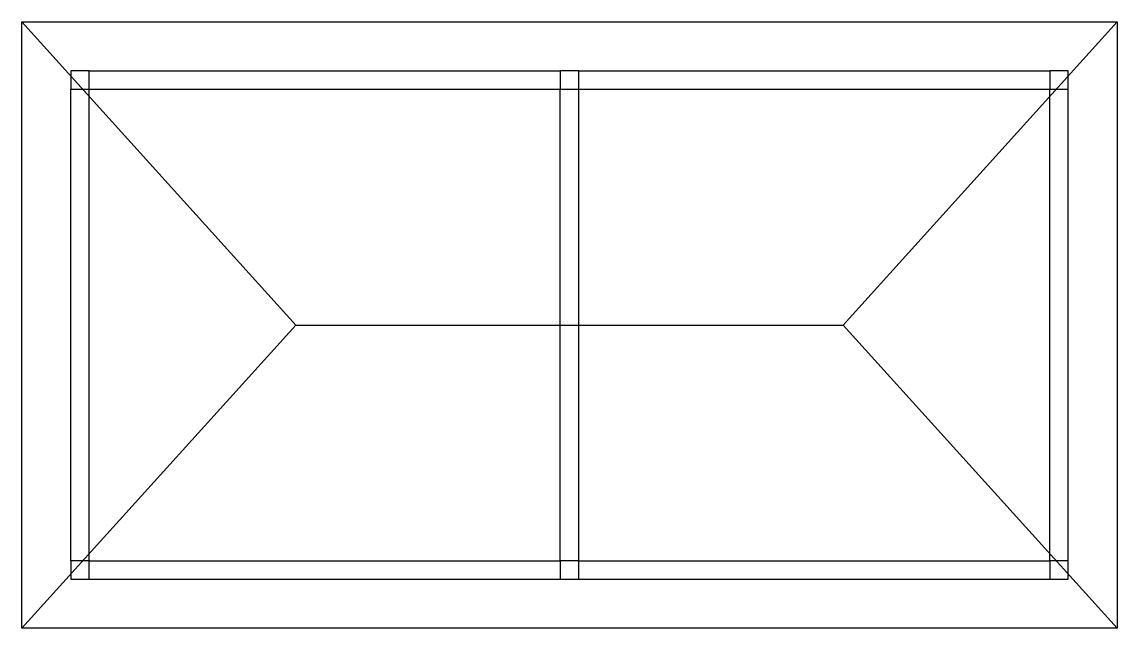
# Model space of a CAD drawing. Header units: inches. Extents: x -9907 to 5440, y -43 to 3048.
# Drawn here: x 2470 to 3365, y -43 to 452 of the extents above; entities that cross this region are included whole.
import ezdxf

# ---------------------------------------------------------------- set-up
doc = ezdxf.new("R2010")
doc.units = ezdxf.units.IN
doc.header["$MEASUREMENT"] = 0

msp = doc.modelspace()

# ---------------------------------------------------------------- linework, layer by layer
for p, q in [((2469.60011, 452.11086), (2693.35011, 204.61086)), ((3140.85011, 204.61086), (3364.60011, 452.11086)), ((2524.60011, 412.11086), (2909.60011, 412.11086)), ((2909.60011, 412.11086), (2909.60011, 412.11086)), ((2924.60011, 412.11086), (3309.60011, 412.11086)), ((3309.60011, 412.11086), (3309.60011, 412.11086)), ((2509.60011, 12.11086), (2509.60011, 397.11086)), ((2524.60011, 397.11086), (2909.60011, 397.11086)), ((2524.60011, 12.11086), (2524.60011, 397.11086)), ((2909.60011, 397.11086), (2909.60011, 397.11086)), ((2909.60011, 12.11086), (2909.60011, 397.11086)), ((2924.60011, 397.11086), (3309.60011, 397.11086)), ((2924.60011, 12.11086), (2924.60011, 397.11086)), ((3309.60011, 12.11086), (3309.60011, 397.11086)), ((3309.60011, 397.11086), (3309.60011, 397.11086)), ((3324.60011, 12.11086), (3324.60011, 397.11086)), ((2469.60011, -42.88914), (2693.35011, 204.61086)), ((2693.35011, 204.61086), (3140.85011, 204.61086)), ((3140.85011, 204.61086), (3364.60011, -42.88914)), ((2524.60011, 12.11086), (2909.60011, 12.11086)), ((2909.60011, 12.11086), (2909.60011, 12.11086)), ((2924.60011, 12.11086), (3309.60011, 12.11086)), ((3309.60011, 12.11086), (3309.60011, 12.11086)), ((2524.60011, -2.88914), (2909.60011, -2.88914)), ((2909.60011, -2.88914), (2909.60011, -2.88914)), ((2924.60011, -2.88914), (3309.60011, -2.88914)), ((3309.60011, -2.88914), (3309.60011, -2.88914))]:
    msp.add_line(p, q)
for points in [[(2469.60011, 452.11086), (3364.60011, 452.11086), (3364.60011, -42.88914), (2469.60011, -42.88914)], [(2509.60011, 397.11086), (2524.60011, 397.11086), (2524.60011, 412.11086), (2509.60011, 412.11086)], [(2909.60011, 397.11086), (2924.60011, 397.11086), (2924.60011, 412.11086), (2909.60011, 412.11086)], [(3309.60011, 397.11086), (3324.60011, 397.11086), (3324.60011, 412.11086), (3309.60011, 412.11086)], [(2509.60011, -2.88914), (2524.60011, -2.88914), (2524.60011, 12.11086), (2509.60011, 12.11086)], [(2909.60011, -2.88914), (2924.60011, -2.88914), (2924.60011, 12.11086), (2909.60011, 12.11086)], [(3309.60011, -2.88914), (3324.60011, -2.88914), (3324.60011, 12.11086), (3309.60011, 12.11086)]]:
    msp.add_lwpolyline(points, close=True)

doc.saveas('drawing.dxf')
